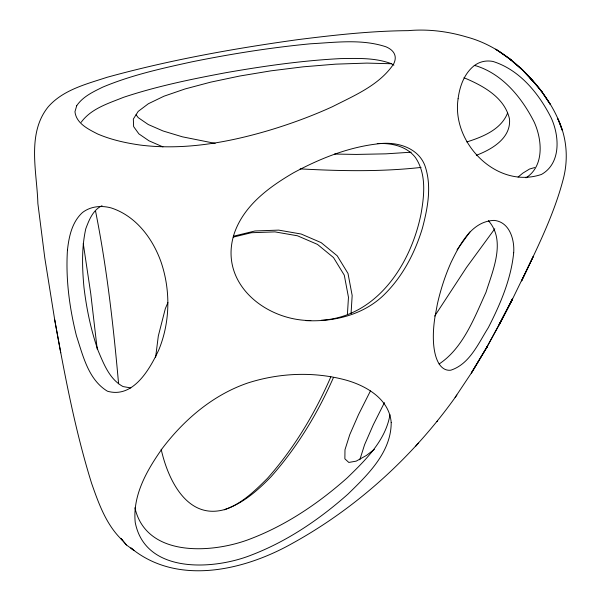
<?xml version="1.0" encoding="UTF-8"?>
<svg xmlns="http://www.w3.org/2000/svg" width="601" height="601" viewBox="0 0 601 601"><rect width="100%" height="100%" fill="white"/><g stroke="black" fill="none" stroke-linecap="round" stroke-linejoin="round"><path stroke-width="0.9" d="M389.981 414.705C385.594 440.646 365.453 460.103 347.401 477.705C318.778 503.157 286.467 525.071 250.564 538.827C213.31 553.423 146.351 558.254 134.917 507.777M347.408 314.466L348.467 297.285L344.298 275.213L333.495 257.551L317.433 244.374L297.472 235.787L274.973 231.881L251.316 232.73L233.263 237.125M351.052 313.602L352.171 295.519L348.002 273.447L337.199 255.786L321.137 242.616L301.176 234.029L278.676 230.115L255.019 230.972L233.361 236.238M155.606 357.325L158.326 335.944L165.343 308.568L167.919 302.596M359.796 459.81L364.597 444.68L373.334 424.682L384.445 402.61M330.798 376.677L330.174 378.397C314.293 414.547 293.701 448.767 267.445 478.358C254.824 490.919 241.519 503.999 224.271 509.806M507.62 112.898C501.204 129.583 482.648 136.923 466.812 141.949M333.48 377.466C317.711 413.33 297.187 447.227 271.149 476.601C257.656 490.521 242.654 503.833 223.812 509.783C186.611 519.647 167.687 478.719 161.166 449.263M511.158 301.867L533.192 256.619L521.608 280.93C537.512 247.349 554.46 213.731 563.655 177.543C568.441 158.003 566.653 137.02 557.878 118.84L562.228 130.214C556 110.208 543.83 92.659 529.661 77.431L541.877 91.66L550.268 104.349L540.9 90.42L541.877 91.66C522.893 66.786 497.433 45.15 466.684 36.992C447.722 31.327 427.874 28.871 408.132 30.651C371.719 30.914 335.486 34.941 299.388 39.448L296.383 39.846C232.602 48.734 169.046 60.168 106.933 77.334C86.364 84.087 63.18 89.797 48.298 106.738C26.414 133.595 37.037 172.277 37.871 203.499L44.774 257.806L54.766 320.16M370.456 390.898L358.519 414.607L349.782 434.606L344.982 449.736L344.869 458.826L348.813 462.447L356.19 461.14L366.37 455.475L374.363 449.345M499.183 324.187L512.029 300.184L499.168 324.825L512.51 298.667L499.844 323.654L486.149 348.46L471.304 373.056L487.043 346.875L486.149 348.46L500.287 322.331M487.043 346.875L472.641 371.102L455.092 397.456M434.688 316.088L466.579 267.355L494.803 228.771M457.053 249.828L469.907 231.978M126.443 544.972L121.041 538.654L126.443 544.972L133.955 550.426L130.883 547.954C177.378 586.351 244.592 570.394 292.514 543.281L294.926 541.944C359.052 506.012 414.472 454.972 456.88 395.045M81.18 122.281C91.149 108.526 108.458 103.41 123.521 97.324C156.959 86.183 191.561 79.129 226.141 72.646C264.064 66.035 302.25 60.566 340.722 58.597C357.332 58.357 374.446 57.643 390.342 63.315A60.393 23.732 -15.2 0 1 393.91 65.156M436.912 421.684L437.423 421.098M415.456 446.513L418.409 443.117M518.085 177.04L522.885 173.096L529.571 169.024L534.68 167.551M525.965 177.836C544.498 166.124 542.177 139.702 534.236 122.168C522.021 97.94 502.797 74.178 476.075 65.825A184.222 64.187 75.6 0 0 474.264 65.547M102.012 205.707C92.99 209.937 89.053 219.989 85.785 228.756C81.503 247.943 82.179 267.7 83.945 287.143C86.529 308.846 90.976 330.325 98.233 350.961C103.92 364.266 109.6 379.246 123.025 386.563L130.8 387.945M476.338 155.298C491.813 149.424 511.158 138.177 509.505 119.028C504.705 97.294 482.843 85.642 463.964 77.724M439.121 363.988C463.191 348.069 474.414 317.606 485.991 292.289C492.79 270.548 506.252 240.475 488.395 220.717M321.34 320.25C377.097 316.982 411.167 263.666 421.076 213.655C424.306 195.107 426.552 174.005 415.441 157.537C406.501 145.968 391.146 142.858 377.263 143.571M421.061 167.424C380.936 171.894 340.399 171.09 300.147 168.873M411.197 152.196L385.962 153.841L356.408 154.427L334.509 154.051M305.894 320.611C333.209 322.008 361.877 315.255 382.424 296.353C401.911 277.993 414.705 253.637 422.405 228.207C427.724 208.044 431.976 186.055 424.952 165.763C418.454 148.229 398.44 141.986 381.252 143.496C350.278 146.381 320.836 158.086 293.641 172.727C269.165 186.986 244.171 205.234 234.42 233.023C217.93 282.402 264.763 320.498 310.822 320.558M391.274 63.744L366.91 63.097L335.651 64.149L303.287 66.809L270.931 70.843L239.701 76.034L210.718 82.142L185.078 88.948L163.915 96.228L148.342 103.755L138.192 111.403L133.339 119.051L133.617 126.586L138.884 133.873L148.988 140.807L162.961 146.899M215.173 143.391L182.404 136.825L163.074 130.98L148.282 124.535L138.177 117.601L136.066 114.686M511.864 60.844L507.77 57.328L522.78 70.219L533.125 81.405L520.113 67.492L522.78 70.219L513.224 62.016M122.732 540.584C106.445 525.477 98.737 503.698 91.577 483.242C74.982 429.903 64.705 374.866 54.736 319.987L60.739 352.787M95.604 211.372C106.835 267.678 113.296 324.81 118.427 381.958L118.562 383.769M83.246 243.458L90.743 293.581L97.204 349.091M67.447 250.174C65.592 278.984 69.468 307.862 76.432 335.801C82.991 355.649 88.279 379.592 107.436 391.206C133.249 398.703 149.889 369.022 158.897 349.632C170.158 322.031 170.654 290.561 161.173 262.374C152.834 238.552 135.901 215.909 111.095 207.908C101.344 205.272 90.698 206.241 82.495 212.506C71.955 222.137 68.95 236.576 67.447 250.174M458.105 98.737C451.359 143.128 497.087 189.593 541.524 174.41C561.281 163.202 559.448 135.803 551.155 117.811C538.947 93.583 519.715 69.821 492.993 61.467A184.222 64.187 75.6 0 0 473.888 65.915C464.092 73.915 459.667 86.536 458.105 98.737M391.198 422.578C391.236 452.237 367.835 474.692 348.107 493.977C319.484 519.429 287.18 541.343 251.278 555.099C213.588 570.048 145.292 574.286 135.217 522.374C132.46 494.946 147.283 469.651 162.548 448.098C184.417 419.318 213.28 394.804 247.83 382.98C279.457 372.838 314.015 371.343 346.138 380.14C366.482 385.865 389.388 399.229 391.198 422.578M513.69 252.751C511.023 279.285 500.325 304.211 488.275 327.733C478.373 343.321 469.787 363.951 450.885 370.171A65.697 25.978 -74.9 0 1 437.243 360.315A65.937 26.068 -74.9 0 1 433.501 342.412A65.096 25.738 -74.9 0 1 434.823 317.876L437.385 304.016A90.158 35.647 -74.9 0 1 451.178 262.164C459.833 244.464 471.597 221.228 494.075 220.394C509.528 221.822 514.681 239.551 513.69 252.751M76.695 105.738L74.96 111.741C76.267 123.468 88.362 129.223 97.693 134.008C111.313 139.823 125.834 143.03 140.461 145.089C183.358 150.408 226.63 142.798 267.768 130.74A211.454 83.081 -15.2 0 0 332.436 106.7C354.372 95.491 379.276 85.252 393.55 64.112A60.393 23.732 -15.2 0 0 385.865 46.765C361.622 38.764 335.583 42.446 310.619 43.783C270.75 47.584 231.167 53.895 191.922 61.835C161.744 68.416 131.349 75.125 102.763 87.122C93.178 91.833 82.855 96.581 76.695 105.738M500.573 52.37L495.712 49.169L511.624 60.31L500.573 52.37"/></g></svg>
